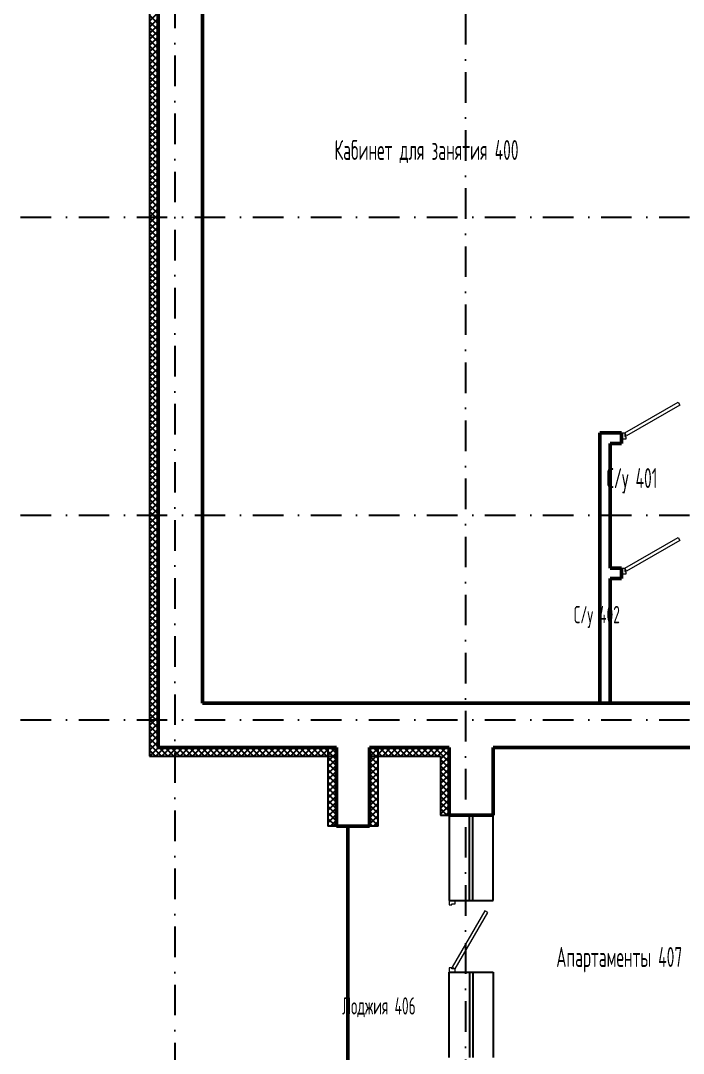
# Model space of a CAD drawing. Extents: x -1560602 to 321118, y -2308202 to -430103.
# Drawn here: x -1505306 to -1497651, y -2257165 to -2245244 of the extents above; entities that cross this region are included whole.
import ezdxf
from ezdxf.enums import TextEntityAlignment as Align

# ---------------------------------------------------------------- set-up
doc = ezdxf.new("R2010")
doc.units = 0
doc.header["$MEASUREMENT"] = 0
doc.linetypes.add('Dot & Dashed', pattern=[670.277762, 352.777767, -176.388884, 0, -141.111112])
doc.linetypes.add('Штрихпунктирная', pattern=[0.670278, 0.352778, -0.176389, 0, -0.141111])
doc.layers.add('Двери', color=4, linetype='CONTINUOUS', lineweight=15)
doc.layers.add('стены', color=5, linetype='CONTINUOUS', lineweight=50)
for name, color, linetype in [('Оси', 253, 'Dot & Dashed'), ('отделка', 240, 'CONTINUOUS'), ('Текст', 7, 'CONTINUOUS'), ('Утеплитель', 6, 'CONTINUOUS')]:
    doc.layers.add(name, color=color, linetype=linetype)
doc.styles.get("Standard").update_dxf_attribs({"font": 'spds.shx', "width": 0.7, "height": 250})

msp = doc.modelspace()

# ---------------------------------------------------------------- linework, layer by layer
at = {"layer": 'Двери', "color": 0, "linetype": 'Continuous'}
for p, q in [((-1498325.7, -2250003.9), (-1497710.9, -2249648.9)), ((-1497710.9, -2249648.9), (-1497690.9, -2249683.5)), ((-1497690.9, -2249683.5), (-1498305.7, -2250038.5)), ((-1498365.7, -2250003.9), (-1498325.7, -2250003.9)), ((-1498325.7, -2250003.9), (-1498325.7, -2250043.9)), ((-1498305.7, -2250038.5), (-1498325.7, -2250003.9)), ((-1498315.7, -2250073.9), (-1498365.7, -2250073.9)), ((-1498325.7, -2250043.9), (-1498315.7, -2250043.9)), ((-1498315.7, -2250043.9), (-1498315.7, -2250073.9)), ((-1498325.7, -2251563.9), (-1497710.9, -2251208.9)), ((-1497710.9, -2251208.9), (-1497690.9, -2251243.5)), ((-1497690.9, -2251243.5), (-1498305.7, -2251598.5)), ((-1498365.7, -2251563.9), (-1498325.7, -2251563.9)), ((-1498325.7, -2251563.9), (-1498325.7, -2251603.9)), ((-1498305.7, -2251598.5), (-1498325.7, -2251563.9)), ((-1498315.7, -2251633.9), (-1498365.7, -2251633.9)), ((-1498325.7, -2251603.9), (-1498315.7, -2251603.9)), ((-1498315.7, -2251603.9), (-1498315.7, -2251633.9)), ((-1500355.7, -2255398.9), (-1500355.7, -2255448.9)), ((-1500355.7, -2255448.9), (-1500325.7, -2255448.9)), ((-1500325.7, -2255448.9), (-1500325.7, -2255438.9)), ((-1500325.7, -2255438.9), (-1500285.7, -2255438.9)), ((-1500285.7, -2255438.9), (-1500285.7, -2255398.9)), ((-1499945.4, -2255519.4), (-1500320.4, -2256168.9)), ((-1500285.7, -2256188.9), (-1499910.7, -2255539.4)), ((-1499910.7, -2255539.4), (-1499945.4, -2255519.4)), ((-1500325.7, -2256178.9), (-1500355.7, -2256178.9)), ((-1500355.7, -2256178.9), (-1500355.7, -2256228.9)), ((-1500325.7, -2256188.9), (-1500325.7, -2256178.9)), ((-1500285.7, -2256188.9), (-1500325.7, -2256188.9)), ((-1500320.4, -2256168.9), (-1500285.7, -2256188.9)), ((-1500285.7, -2256228.9), (-1500285.7, -2256188.9))]:
    msp.add_line(p, q, dxfattribs=at)
at = {"layer": 'Оси', "color": 0, "linetype": 'Штрихпунктирная', "lineweight": -3, "ltscale": 1000}
for p, q in [((-1500165.7, -2238463.9), (-1500165.7, -2295548.9)), ((-1503525.7, -2240283.9), (-1503525.7, -2295575.6)), ((-1505305.6, -2247513.9), (-1478850.7, -2247513.9)), ((-1505305.6, -2250953.9), (-1478850.7, -2250953.9)), ((-1505305.6, -2253313.9), (-1478850.7, -2253313.9))]:
    msp.add_line(p, q, dxfattribs=at)
at = {"layer": 'отделка', "color": 0, "ltscale": 100}
for p, q in [((-1500355.7, -2254413.9), (-1500355.7, -2255398.9)), ((-1500120.7, -2255398.9), (-1500120.7, -2254413.9)), ((-1500080.7, -2255398.9), (-1500080.7, -2254413.9)), ((-1499845.7, -2255398.9), (-1499845.7, -2254413.9)), ((-1500355.7, -2255398.9), (-1499845.7, -2255398.9)), ((-1500355.7, -2257213.9), (-1500355.7, -2256228.9)), ((-1500355.7, -2256228.9), (-1499845.7, -2256228.9)), ((-1500120.7, -2256228.9), (-1500120.7, -2257213.9)), ((-1500080.7, -2256228.9), (-1500080.7, -2257213.9)), ((-1499845.7, -2256228.9), (-1499845.7, -2257213.9))]:
    msp.add_line(p, q, dxfattribs=at)
at = {"layer": 'стены', "color": 0, "linetype": 'Continuous'}
for p, q in [((-1503715.7, -2241093.9), (-1503715.7, -2253633.9)), ((-1503205.7, -2248833.9), (-1503205.7, -2245123.9)), ((-1503205.7, -2253123.9), (-1503205.7, -2248833.9)), ((-1501655.7, -2253123.9), (-1503205.7, -2253123.9)), ((-1500695.7, -2253123.9), (-1501655.7, -2253123.9)), ((-1499845.7, -2253123.9), (-1500695.7, -2253123.9)), ((-1497185.7, -2253123.9), (-1499845.7, -2253123.9)), ((-1503715.7, -2253633.9), (-1501655.7, -2253633.9)), ((-1501655.7, -2253633.9), (-1501655.7, -2254543.9)), ((-1501275.7, -2253633.9), (-1501275.7, -2254543.9)), ((-1501275.7, -2253633.9), (-1500355.7, -2253633.9)), ((-1500355.7, -2253633.9), (-1500355.7, -2254413.9)), ((-1499845.7, -2254413.9), (-1499845.7, -2253633.9)), ((-1500355.7, -2254413.9), (-1500285.7, -2254413.9)), ((-1500355.7, -2254413.9), (-1500285.7, -2254413.9)), ((-1500285.7, -2254413.9), (-1499845.7, -2254413.9)), ((-1501655.7, -2254543.9), (-1501275.7, -2254543.9))]:
    msp.add_line(p, q, dxfattribs=at)
at = {"layer": 'стены', "color": 0, "ltscale": 100}
for p, q in [((-1498365.7, -2250003.9), (-1498615.7, -2250003.9)), ((-1498615.7, -2250003.9), (-1498615.7, -2253123.9)), ((-1498365.7, -2250123.9), (-1498365.7, -2250003.9)), ((-1498495.7, -2251563.9), (-1498495.7, -2250123.9)), ((-1498495.7, -2250123.9), (-1498365.7, -2250123.9)), ((-1498365.7, -2251563.9), (-1498495.7, -2251563.9)), ((-1498365.7, -2251683.9), (-1498365.7, -2251563.9)), ((-1498495.7, -2253123.9), (-1498495.7, -2251683.9)), ((-1498495.7, -2251683.9), (-1498365.7, -2251683.9)), ((-1499845.7, -2253633.9), (-1496045.7, -2253633.9)), ((-1501525.7, -2254543.9), (-1501525.7, -2264213.9))]:
    msp.add_line(p, q, dxfattribs=at)
at = {"layer": 'Утеплитель', "color": 0, "linetype": 'Continuous'}
for p, q in [((-1503815.7, -2240993.9), (-1503815.7, -2253733.9)), ((-1503815.7, -2245249.5), (-1503715.7, -2245149.5)), ((-1503715.7, -2245281.2), (-1503815.7, -2245181.2)), ((-1503815.7, -2245320.2), (-1503715.7, -2245220.2)), ((-1503715.7, -2245352), (-1503815.7, -2245252)), ((-1503815.7, -2245391), (-1503715.7, -2245291)), ((-1503715.7, -2245422.7), (-1503815.7, -2245322.7)), ((-1503815.7, -2245461.7), (-1503715.7, -2245361.7)), ((-1503715.7, -2245493.4), (-1503815.7, -2245393.4)), ((-1503815.7, -2245532.4), (-1503715.7, -2245432.4)), ((-1503715.7, -2245564.1), (-1503815.7, -2245464.1)), ((-1503815.7, -2245603.1), (-1503715.7, -2245503.1)), ((-1503715.7, -2245634.8), (-1503815.7, -2245534.8)), ((-1503815.7, -2245673.8), (-1503715.7, -2245573.8)), ((-1503715.7, -2245705.5), (-1503815.7, -2245605.5)), ((-1503815.7, -2245744.5), (-1503715.7, -2245644.5)), ((-1503715.7, -2245776.2), (-1503815.7, -2245676.2)), ((-1503815.7, -2245815.2), (-1503715.7, -2245715.2)), ((-1503715.7, -2245846.9), (-1503815.7, -2245746.9)), ((-1503815.7, -2245885.9), (-1503715.7, -2245785.9)), ((-1503715.7, -2245917.6), (-1503815.7, -2245817.6)), ((-1503815.7, -2245956.6), (-1503715.7, -2245856.6)), ((-1503715.7, -2245988.4), (-1503815.7, -2245888.4)), ((-1503815.7, -2246027.4), (-1503715.7, -2245927.4)), ((-1503715.7, -2246059.1), (-1503815.7, -2245959.1)), ((-1503815.7, -2246098.1), (-1503715.7, -2245998.1)), ((-1503715.7, -2246129.8), (-1503815.7, -2246029.8)), ((-1503815.7, -2246168.8), (-1503715.7, -2246068.8)), ((-1503715.7, -2246200.5), (-1503815.7, -2246100.5)), ((-1503815.7, -2246239.5), (-1503715.7, -2246139.5)), ((-1503715.7, -2246271.2), (-1503815.7, -2246171.2)), ((-1503815.7, -2246310.2), (-1503715.7, -2246210.2)), ((-1503715.7, -2246341.9), (-1503815.7, -2246241.9)), ((-1503815.7, -2246380.9), (-1503715.7, -2246280.9)), ((-1503715.7, -2246412.6), (-1503815.7, -2246312.6)), ((-1503815.7, -2246451.6), (-1503715.7, -2246351.6)), ((-1503715.7, -2246483.3), (-1503815.7, -2246383.3)), ((-1503815.7, -2246522.3), (-1503715.7, -2246422.3)), ((-1503715.7, -2246554), (-1503815.7, -2246454)), ((-1503815.7, -2246593), (-1503715.7, -2246493)), ((-1503715.7, -2246624.7), (-1503815.7, -2246524.7)), ((-1503815.7, -2246663.8), (-1503715.7, -2246563.8)), ((-1503715.7, -2246695.5), (-1503815.7, -2246595.5)), ((-1503815.7, -2246734.5), (-1503715.7, -2246634.5)), ((-1503715.7, -2246766.2), (-1503815.7, -2246666.2)), ((-1503815.7, -2246805.2), (-1503715.7, -2246705.2)), ((-1503715.7, -2246836.9), (-1503815.7, -2246736.9)), ((-1503815.7, -2246875.9), (-1503715.7, -2246775.9)), ((-1503715.7, -2246907.6), (-1503815.7, -2246807.6)), ((-1503815.7, -2246946.6), (-1503715.7, -2246846.6)), ((-1503715.7, -2246978.3), (-1503815.7, -2246878.3)), ((-1503815.7, -2247017.3), (-1503715.7, -2246917.3)), ((-1503715.7, -2247049), (-1503815.7, -2246949)), ((-1503815.7, -2247088), (-1503715.7, -2246988)), ((-1503715.7, -2247119.7), (-1503815.7, -2247019.7)), ((-1503815.7, -2247158.7), (-1503715.7, -2247058.7)), ((-1503715.7, -2247190.4), (-1503815.7, -2247090.4)), ((-1503815.7, -2247229.4), (-1503715.7, -2247129.4)), ((-1503715.7, -2247261.1), (-1503815.7, -2247161.1)), ((-1503815.7, -2247300.1), (-1503715.7, -2247200.1)), ((-1503715.7, -2247331.9), (-1503815.7, -2247231.9)), ((-1503815.7, -2247370.9), (-1503715.7, -2247270.9)), ((-1503715.7, -2247402.6), (-1503815.7, -2247302.6)), ((-1503815.7, -2247441.6), (-1503715.7, -2247341.6)), ((-1503715.7, -2247473.3), (-1503815.7, -2247373.3)), ((-1503815.7, -2247512.3), (-1503715.7, -2247412.3)), ((-1503715.7, -2247544), (-1503815.7, -2247444)), ((-1503815.7, -2247583), (-1503715.7, -2247483)), ((-1503715.7, -2247614.7), (-1503815.7, -2247514.7)), ((-1503815.7, -2247653.7), (-1503715.7, -2247553.7)), ((-1503715.7, -2247685.4), (-1503815.7, -2247585.4)), ((-1503815.7, -2247724.4), (-1503715.7, -2247624.4)), ((-1503715.7, -2247756.1), (-1503815.7, -2247656.1)), ((-1503815.7, -2247795.1), (-1503715.7, -2247695.1)), ((-1503715.7, -2247826.8), (-1503815.7, -2247726.8)), ((-1503815.7, -2247865.8), (-1503715.7, -2247765.8)), ((-1503715.7, -2247897.5), (-1503815.7, -2247797.5)), ((-1503815.7, -2247936.5), (-1503715.7, -2247836.5)), ((-1503715.7, -2247968.2), (-1503815.7, -2247868.2)), ((-1503815.7, -2248007.3), (-1503715.7, -2247907.3)), ((-1503715.7, -2248039), (-1503815.7, -2247939)), ((-1503815.7, -2248078), (-1503715.7, -2247978)), ((-1503715.7, -2248109.7), (-1503815.7, -2248009.7)), ((-1503815.7, -2248148.7), (-1503715.7, -2248048.7)), ((-1503715.7, -2248180.4), (-1503815.7, -2248080.4)), ((-1503815.7, -2248219.4), (-1503715.7, -2248119.4)), ((-1503715.7, -2248251.1), (-1503815.7, -2248151.1)), ((-1503815.7, -2248290.1), (-1503715.7, -2248190.1)), ((-1503715.7, -2248321.8), (-1503815.7, -2248221.8)), ((-1503815.7, -2248360.8), (-1503715.7, -2248260.8)), ((-1503715.7, -2248392.5), (-1503815.7, -2248292.5)), ((-1503815.7, -2248431.5), (-1503715.7, -2248331.5)), ((-1503715.7, -2248463.2), (-1503815.7, -2248363.2)), ((-1503815.7, -2248502.2), (-1503715.7, -2248402.2)), ((-1503715.7, -2248533.9), (-1503815.7, -2248433.9)), ((-1503815.7, -2248572.9), (-1503715.7, -2248472.9)), ((-1503715.7, -2248604.6), (-1503815.7, -2248504.6)), ((-1503815.7, -2248643.6), (-1503715.7, -2248543.6)), ((-1503715.7, -2248675.4), (-1503815.7, -2248575.4)), ((-1503815.7, -2248714.4), (-1503715.7, -2248614.4)), ((-1503715.7, -2248746.1), (-1503815.7, -2248646.1)), ((-1503815.7, -2248785.1), (-1503715.7, -2248685.1)), ((-1503715.7, -2248816.8), (-1503815.7, -2248716.8)), ((-1503815.7, -2248855.8), (-1503715.7, -2248755.8)), ((-1503715.7, -2248887.5), (-1503815.7, -2248787.5)), ((-1503815.7, -2248926.5), (-1503715.7, -2248826.5)), ((-1503715.7, -2248958.2), (-1503815.7, -2248858.2)), ((-1503815.7, -2248997.2), (-1503715.7, -2248897.2)), ((-1503715.7, -2249028.9), (-1503815.7, -2248928.9)), ((-1503815.7, -2249067.9), (-1503715.7, -2248967.9)), ((-1503715.7, -2249099.6), (-1503815.7, -2248999.6)), ((-1503815.7, -2249138.6), (-1503715.7, -2249038.6)), ((-1503715.7, -2249170.3), (-1503815.7, -2249070.3)), ((-1503815.7, -2249209.3), (-1503715.7, -2249109.3)), ((-1503715.7, -2249241), (-1503815.7, -2249141)), ((-1503815.7, -2249280), (-1503715.7, -2249180)), ((-1503715.7, -2249311.8), (-1503815.7, -2249211.8)), ((-1503815.7, -2249350.8), (-1503715.7, -2249250.8)), ((-1503715.7, -2249382.5), (-1503815.7, -2249282.5)), ((-1503815.7, -2249421.5), (-1503715.7, -2249321.5)), ((-1503715.7, -2249453.2), (-1503815.7, -2249353.2)), ((-1503815.7, -2249492.2), (-1503715.7, -2249392.2)), ((-1503715.7, -2249523.9), (-1503815.7, -2249423.9)), ((-1503815.7, -2249562.9), (-1503715.7, -2249462.9)), ((-1503715.7, -2249594.6), (-1503815.7, -2249494.6)), ((-1503815.7, -2249633.6), (-1503715.7, -2249533.6)), ((-1503715.7, -2249665.3), (-1503815.7, -2249565.3)), ((-1503815.7, -2249704.3), (-1503715.7, -2249604.3)), ((-1503715.7, -2249736), (-1503815.7, -2249636)), ((-1503815.7, -2249775), (-1503715.7, -2249675)), ((-1503715.7, -2249806.7), (-1503815.7, -2249706.7)), ((-1503815.7, -2249845.7), (-1503715.7, -2249745.7)), ((-1503715.7, -2249877.4), (-1503815.7, -2249777.4)), ((-1503815.7, -2249916.4), (-1503715.7, -2249816.4)), ((-1503715.7, -2249948.1), (-1503815.7, -2249848.1)), ((-1503815.7, -2249987.2), (-1503715.7, -2249887.2)), ((-1503715.7, -2250018.9), (-1503815.7, -2249918.9)), ((-1503815.7, -2250057.9), (-1503715.7, -2249957.9)), ((-1503715.7, -2250089.6), (-1503815.7, -2249989.6)), ((-1503815.7, -2250128.6), (-1503715.7, -2250028.6)), ((-1503715.7, -2250160.3), (-1503815.7, -2250060.3)), ((-1503815.7, -2250199.3), (-1503715.7, -2250099.3)), ((-1503715.7, -2250231), (-1503815.7, -2250131)), ((-1503815.7, -2250270), (-1503715.7, -2250170)), ((-1503715.7, -2250301.7), (-1503815.7, -2250201.7)), ((-1503815.7, -2250340.7), (-1503715.7, -2250240.7)), ((-1503715.7, -2250372.4), (-1503815.7, -2250272.4)), ((-1503815.7, -2250411.4), (-1503715.7, -2250311.4)), ((-1503715.7, -2250443.1), (-1503815.7, -2250343.1)), ((-1503815.7, -2250482.1), (-1503715.7, -2250382.1)), ((-1503715.7, -2250513.8), (-1503815.7, -2250413.8)), ((-1503815.7, -2250552.8), (-1503715.7, -2250452.8)), ((-1503715.7, -2250584.5), (-1503815.7, -2250484.5)), ((-1503815.7, -2250623.5), (-1503715.7, -2250523.5)), ((-1503715.7, -2250655.3), (-1503815.7, -2250555.3)), ((-1503815.7, -2250694.3), (-1503715.7, -2250594.3)), ((-1503715.7, -2250726), (-1503815.7, -2250626)), ((-1503815.7, -2250765), (-1503715.7, -2250665)), ((-1503715.7, -2250796.7), (-1503815.7, -2250696.7)), ((-1503815.7, -2250835.7), (-1503715.7, -2250735.7)), ((-1503715.7, -2250867.4), (-1503815.7, -2250767.4)), ((-1503815.7, -2250906.4), (-1503715.7, -2250806.4)), ((-1503715.7, -2250938.1), (-1503815.7, -2250838.1)), ((-1503815.7, -2250977.1), (-1503715.7, -2250877.1)), ((-1503715.7, -2251008.8), (-1503815.7, -2250908.8)), ((-1503815.7, -2251047.8), (-1503715.7, -2250947.8)), ((-1503715.7, -2251079.5), (-1503815.7, -2250979.5)), ((-1503815.7, -2251118.5), (-1503715.7, -2251018.5)), ((-1503715.7, -2251150.2), (-1503815.7, -2251050.2)), ((-1503815.7, -2251189.2), (-1503715.7, -2251089.2)), ((-1503715.7, -2251220.9), (-1503815.7, -2251120.9)), ((-1503815.7, -2251259.9), (-1503715.7, -2251159.9)), ((-1503715.7, -2251291.7), (-1503815.7, -2251191.7)), ((-1503815.7, -2251330.7), (-1503715.7, -2251230.7)), ((-1503715.7, -2251362.4), (-1503815.7, -2251262.4)), ((-1503815.7, -2251401.4), (-1503715.7, -2251301.4)), ((-1503715.7, -2251433.1), (-1503815.7, -2251333.1)), ((-1503815.7, -2251472.1), (-1503715.7, -2251372.1)), ((-1503715.7, -2251503.8), (-1503815.7, -2251403.8)), ((-1503815.7, -2251542.8), (-1503715.7, -2251442.8)), ((-1503715.7, -2251574.5), (-1503815.7, -2251474.5)), ((-1503815.7, -2251613.5), (-1503715.7, -2251513.5)), ((-1503715.7, -2251645.2), (-1503815.7, -2251545.2)), ((-1503815.7, -2251684.2), (-1503715.7, -2251584.2)), ((-1503715.7, -2251715.9), (-1503815.7, -2251615.9)), ((-1503815.7, -2251754.9), (-1503715.7, -2251654.9)), ((-1503715.7, -2251786.6), (-1503815.7, -2251686.6)), ((-1503815.7, -2251825.6), (-1503715.7, -2251725.6)), ((-1503715.7, -2251857.3), (-1503815.7, -2251757.3)), ((-1503815.7, -2251896.3), (-1503715.7, -2251796.3)), ((-1503715.7, -2251928), (-1503815.7, -2251828)), ((-1503815.7, -2251967.1), (-1503715.7, -2251867.1)), ((-1503715.7, -2251998.8), (-1503815.7, -2251898.8)), ((-1503815.7, -2252037.8), (-1503715.7, -2251937.8)), ((-1503715.7, -2252069.5), (-1503815.7, -2251969.5)), ((-1503815.7, -2252108.5), (-1503715.7, -2252008.5)), ((-1503715.7, -2252140.2), (-1503815.7, -2252040.2)), ((-1503815.7, -2252179.2), (-1503715.7, -2252079.2)), ((-1503715.7, -2252210.9), (-1503815.7, -2252110.9)), ((-1503815.7, -2252249.9), (-1503715.7, -2252149.9)), ((-1503715.7, -2252281.6), (-1503815.7, -2252181.6)), ((-1503815.7, -2252320.6), (-1503715.7, -2252220.6)), ((-1503715.7, -2252352.3), (-1503815.7, -2252252.3)), ((-1503815.7, -2252391.3), (-1503715.7, -2252291.3)), ((-1503715.7, -2252423), (-1503815.7, -2252323)), ((-1503815.7, -2252462), (-1503715.7, -2252362)), ((-1503715.7, -2252493.7), (-1503815.7, -2252393.7)), ((-1503815.7, -2252532.7), (-1503715.7, -2252432.7)), ((-1503715.7, -2252564.4), (-1503815.7, -2252464.4)), ((-1503815.7, -2252603.4), (-1503715.7, -2252503.4)), ((-1503715.7, -2252635.2), (-1503815.7, -2252535.2)), ((-1503815.7, -2252674.2), (-1503715.7, -2252574.2)), ((-1503715.7, -2252705.9), (-1503815.7, -2252605.9)), ((-1503815.7, -2252744.9), (-1503715.7, -2252644.9)), ((-1503715.7, -2252776.6), (-1503815.7, -2252676.6)), ((-1503815.7, -2252815.6), (-1503715.7, -2252715.6)), ((-1503715.7, -2252847.3), (-1503815.7, -2252747.3)), ((-1503815.7, -2252886.3), (-1503715.7, -2252786.3)), ((-1503715.7, -2252918), (-1503815.7, -2252818)), ((-1503815.7, -2252957), (-1503715.7, -2252857)), ((-1503715.7, -2252988.7), (-1503815.7, -2252888.7)), ((-1503815.7, -2253027.7), (-1503715.7, -2252927.7)), ((-1503715.7, -2253059.4), (-1503815.7, -2252959.4)), ((-1503815.7, -2253098.4), (-1503715.7, -2252998.4)), ((-1503715.7, -2253130.1), (-1503815.7, -2253030.1)), ((-1503815.7, -2253169.1), (-1503715.7, -2253069.1)), ((-1503715.7, -2253200.8), (-1503815.7, -2253100.8)), ((-1503815.7, -2253239.8), (-1503715.7, -2253139.8)), ((-1503715.7, -2253271.6), (-1503815.7, -2253171.6)), ((-1503815.7, -2253310.6), (-1503715.7, -2253210.6)), ((-1503715.7, -2253342.3), (-1503815.7, -2253242.3)), ((-1503815.7, -2253381.3), (-1503715.7, -2253281.3)), ((-1503715.7, -2253413), (-1503815.7, -2253313)), ((-1503815.7, -2253452), (-1503715.7, -2253352)), ((-1503715.7, -2253483.7), (-1503815.7, -2253383.7)), ((-1503815.7, -2253522.7), (-1503715.7, -2253422.7)), ((-1503715.7, -2253554.4), (-1503815.7, -2253454.4)), ((-1503815.7, -2253593.4), (-1503715.7, -2253493.4)), ((-1503715.7, -2253625.1), (-1503815.7, -2253525.1)), ((-1503815.7, -2253664.1), (-1503715.7, -2253564.1)), ((-1503746.7, -2253664.9), (-1503815.7, -2253595.8)), ((-1503782.1, -2253700.2), (-1503815.7, -2253666.5)), ((-1503814.8, -2253733.9), (-1503714.8, -2253633.9)), ((-1503748.4, -2253733.9), (-1503782.1, -2253700.2)), ((-1503677.7, -2253733.9), (-1503746.7, -2253664.9)), ((-1503744.1, -2253733.9), (-1503644.1, -2253633.9)), ((-1503606.9, -2253733.9), (-1503706.9, -2253633.9)), ((-1503673.4, -2253733.9), (-1503573.4, -2253633.9)), ((-1503536.2, -2253733.9), (-1503636.2, -2253633.9)), ((-1503602.7, -2253733.9), (-1503502.7, -2253633.9)), ((-1503465.5, -2253733.9), (-1503565.5, -2253633.9)), ((-1503532, -2253733.9), (-1503432, -2253633.9)), ((-1503394.8, -2253733.9), (-1503494.8, -2253633.9)), ((-1503461.3, -2253733.9), (-1503361.3, -2253633.9)), ((-1503324.1, -2253733.9), (-1503424.1, -2253633.9)), ((-1503390.6, -2253733.9), (-1503290.6, -2253633.9)), ((-1503253.4, -2253733.9), (-1503353.4, -2253633.9)), ((-1503319.9, -2253733.9), (-1503219.9, -2253633.9)), ((-1503182.7, -2253733.9), (-1503282.7, -2253633.9)), ((-1503249.1, -2253733.9), (-1503149.1, -2253633.9)), ((-1503112, -2253733.9), (-1503212, -2253633.9)), ((-1503178.4, -2253733.9), (-1503078.4, -2253633.9)), ((-1503041.3, -2253733.9), (-1503141.3, -2253633.9)), ((-1503107.7, -2253733.9), (-1503007.7, -2253633.9)), ((-1502970.5, -2253733.9), (-1503070.5, -2253633.9)), ((-1503037, -2253733.9), (-1502937, -2253633.9)), ((-1502899.8, -2253733.9), (-1502999.8, -2253633.9)), ((-1502966.3, -2253733.9), (-1502866.3, -2253633.9)), ((-1502829.1, -2253733.9), (-1502929.1, -2253633.9)), ((-1502895.6, -2253733.9), (-1502795.6, -2253633.9)), ((-1502758.4, -2253733.9), (-1502858.4, -2253633.9)), ((-1502824.9, -2253733.9), (-1502724.9, -2253633.9)), ((-1502687.7, -2253733.9), (-1502787.7, -2253633.9)), ((-1502754.2, -2253733.9), (-1502654.2, -2253633.9)), ((-1502617, -2253733.9), (-1502717, -2253633.9)), ((-1502683.5, -2253733.9), (-1502583.5, -2253633.9)), ((-1502546.3, -2253733.9), (-1502646.3, -2253633.9)), ((-1502612.7, -2253733.9), (-1502512.7, -2253633.9)), ((-1502475.6, -2253733.9), (-1502575.6, -2253633.9)), ((-1502542, -2253733.9), (-1502442, -2253633.9)), ((-1502404.9, -2253733.9), (-1502504.9, -2253633.9)), ((-1502471.3, -2253733.9), (-1502371.3, -2253633.9)), ((-1502334.2, -2253733.9), (-1502434.2, -2253633.9)), ((-1502400.6, -2253733.9), (-1502300.6, -2253633.9)), ((-1502263.4, -2253733.9), (-1502363.4, -2253633.9)), ((-1502329.9, -2253733.9), (-1502229.9, -2253633.9)), ((-1502192.7, -2253733.9), (-1502292.7, -2253633.9)), ((-1502259.2, -2253733.9), (-1502159.2, -2253633.9)), ((-1502122, -2253733.9), (-1502222, -2253633.9)), ((-1502188.5, -2253733.9), (-1502088.5, -2253633.9)), ((-1502051.3, -2253733.9), (-1502151.3, -2253633.9)), ((-1502117.8, -2253733.9), (-1502017.8, -2253633.9)), ((-1501980.6, -2253733.9), (-1502080.6, -2253633.9)), ((-1502047.1, -2253733.9), (-1501947.1, -2253633.9)), ((-1501909.9, -2253733.9), (-1502009.9, -2253633.9)), ((-1501976.3, -2253733.9), (-1501876.3, -2253633.9)), ((-1501839.2, -2253733.9), (-1501939.2, -2253633.9)), ((-1501905.6, -2253733.9), (-1501805.6, -2253633.9)), ((-1501768.5, -2253733.9), (-1501868.5, -2253633.9)), ((-1501834.9, -2253733.9), (-1501734.9, -2253633.9)), ((-1501697.8, -2253733.9), (-1501797.8, -2253633.9)), ((-1501764.2, -2253733.9), (-1501664.2, -2253633.9)), ((-1501755.7, -2253633.9), (-1501755.7, -2254543.9)), ((-1501755.7, -2253654.7), (-1501734.9, -2253633.9)), ((-1501755.7, -2253725.4), (-1501664.2, -2253633.9)), ((-1501655.7, -2253775.9), (-1501755.7, -2253675.9)), ((-1501755.7, -2253796.1), (-1501655.7, -2253696.1)), ((-1501655.7, -2253705.2), (-1501727, -2253633.9)), ((-1501655.7, -2253705.2), (-1501727, -2253633.9)), ((-1501693.5, -2253733.9), (-1501655.7, -2253696.1)), ((-1501655.7, -2253634.5), (-1501656.3, -2253633.9)), ((-1501655.7, -2253634.5), (-1501656.3, -2253633.9)), ((-1501275.7, -2253669.7), (-1501240, -2253633.9)), ((-1501275.7, -2253669.7), (-1501240, -2253633.9)), ((-1501275.7, -2253740.4), (-1501175.7, -2253640.4)), ((-1501202.8, -2253733.9), (-1501275.7, -2253660.9)), ((-1501175.7, -2253760.9), (-1501275.7, -2253660.9)), ((-1501275.7, -2253811.1), (-1501175.7, -2253711.1)), ((-1501269.2, -2253733.9), (-1501169.2, -2253633.9)), ((-1501132.1, -2253733.9), (-1501232.1, -2253633.9)), ((-1501175.7, -2253690.2), (-1501232.1, -2253633.9)), ((-1501198.5, -2253733.9), (-1501098.5, -2253633.9)), ((-1501175.7, -2254543.9), (-1501175.7, -2253633.9)), ((-1501061.4, -2253733.9), (-1501161.4, -2253633.9)), ((-1501127.8, -2253733.9), (-1501027.8, -2253633.9)), ((-1500990.6, -2253733.9), (-1501090.6, -2253633.9)), ((-1501057.1, -2253733.9), (-1500957.1, -2253633.9)), ((-1500919.9, -2253733.9), (-1501019.9, -2253633.9)), ((-1500986.4, -2253733.9), (-1500886.4, -2253633.9)), ((-1500849.2, -2253733.9), (-1500949.2, -2253633.9)), ((-1500915.7, -2253733.9), (-1500815.7, -2253633.9)), ((-1500778.5, -2253733.9), (-1500878.5, -2253633.9)), ((-1500845, -2253733.9), (-1500745, -2253633.9)), ((-1500707.8, -2253733.9), (-1500807.8, -2253633.9)), ((-1500774.3, -2253733.9), (-1500674.3, -2253633.9)), ((-1500637.1, -2253733.9), (-1500737.1, -2253633.9)), ((-1500703.6, -2253733.9), (-1500603.6, -2253633.9)), ((-1500566.4, -2253733.9), (-1500666.4, -2253633.9)), ((-1500632.8, -2253733.9), (-1500532.8, -2253633.9)), ((-1500495.7, -2253733.9), (-1500595.7, -2253633.9)), ((-1500562.1, -2253733.9), (-1500462.1, -2253633.9)), ((-1500440.4, -2253718.5), (-1500525, -2253633.9)), ((-1500491.4, -2253733.9), (-1500391.4, -2253633.9)), ((-1500455.7, -2253768.9), (-1500355.7, -2253668.9)), ((-1500405, -2253683.2), (-1500454.3, -2253633.9)), ((-1500355.7, -2253732.4), (-1500405, -2253683.2)), ((-1500369.6, -2253647.8), (-1500383.5, -2253633.9)), ((-1500355.7, -2253661.7), (-1500369.6, -2253647.8)), ((-1503815.7, -2253733.9), (-1501655.7, -2253733.9)), ((-1501655.7, -2253846.6), (-1501755.7, -2253746.6)), ((-1501755.7, -2253866.8), (-1501655.7, -2253766.8)), ((-1501655.7, -2253917.3), (-1501755.7, -2253817.3)), ((-1501273.5, -2253733.9), (-1501275.7, -2253731.7)), ((-1501175.7, -2253831.7), (-1501275.7, -2253731.7)), ((-1501275.7, -2253733.9), (-1500455.7, -2253733.9)), ((-1501275.7, -2253881.8), (-1501175.7, -2253781.8)), ((-1501175.7, -2253902.4), (-1501275.7, -2253802.4)), ((-1500455.7, -2253733.9), (-1500455.7, -2254413.9)), ((-1500455.7, -2253839.6), (-1500355.7, -2253739.6)), ((-1500355.7, -2253873.8), (-1500455.7, -2253773.8)), ((-1500455.7, -2253910.4), (-1500355.7, -2253810.4)), ((-1500355.7, -2253803.1), (-1500440.4, -2253718.5)), ((-1501755.7, -2253937.6), (-1501655.7, -2253837.6)), ((-1501655.7, -2253988), (-1501755.7, -2253888)), ((-1501755.7, -2254008.3), (-1501655.7, -2253908.3)), ((-1501275.7, -2253952.5), (-1501175.7, -2253852.5)), ((-1501175.7, -2253973.1), (-1501275.7, -2253873.1)), ((-1501275.7, -2254023.2), (-1501175.7, -2253923.2)), ((-1501175.7, -2254043.8), (-1501275.7, -2253943.8)), ((-1500355.7, -2253944.5), (-1500455.7, -2253844.5)), ((-1500455.7, -2253981.1), (-1500355.7, -2253881.1)), ((-1500355.7, -2254015.3), (-1500455.7, -2253915.3)), ((-1500455.7, -2254051.8), (-1500355.7, -2253951.8)), ((-1501655.7, -2254058.8), (-1501755.7, -2253958.8)), ((-1501755.7, -2254079), (-1501655.7, -2253979)), ((-1501655.7, -2254129.5), (-1501755.7, -2254029.5)), ((-1501755.7, -2254149.7), (-1501655.7, -2254049.7)), ((-1501275.7, -2254094), (-1501175.7, -2253994)), ((-1501175.7, -2254114.5), (-1501275.7, -2254014.5)), ((-1501275.7, -2254164.7), (-1501175.7, -2254064.7)), ((-1500355.7, -2254086), (-1500455.7, -2253986)), ((-1500455.7, -2254122.5), (-1500355.7, -2254022.5)), ((-1500355.7, -2254156.7), (-1500455.7, -2254056.7)), ((-1501655.7, -2254200.2), (-1501755.7, -2254100.2)), ((-1501755.7, -2254220.4), (-1501655.7, -2254120.4)), ((-1501655.7, -2254270.9), (-1501755.7, -2254170.9)), ((-1501755.7, -2254291.1), (-1501655.7, -2254191.1)), ((-1501175.7, -2254185.2), (-1501275.7, -2254085.2)), ((-1501275.7, -2254235.4), (-1501175.7, -2254135.4)), ((-1501175.7, -2254255.9), (-1501275.7, -2254155.9)), ((-1500455.7, -2254193.2), (-1500355.7, -2254093.2)), ((-1500355.7, -2254227.4), (-1500455.7, -2254127.4)), ((-1500455.7, -2254263.9), (-1500355.7, -2254163.9)), ((-1501655.7, -2254341.6), (-1501755.7, -2254241.6)), ((-1501755.7, -2254361.8), (-1501655.7, -2254261.8)), ((-1501275.7, -2254306.1), (-1501175.7, -2254206.1)), ((-1501175.7, -2254326.6), (-1501275.7, -2254226.6)), ((-1501275.7, -2254376.8), (-1501175.7, -2254276.8)), ((-1501175.7, -2254397.3), (-1501275.7, -2254297.3)), ((-1500355.7, -2254298.1), (-1500455.7, -2254198.1)), ((-1500455.7, -2254334.6), (-1500355.7, -2254234.6)), ((-1500355.7, -2254368.8), (-1500455.7, -2254268.8)), ((-1500455.7, -2254405.3), (-1500355.7, -2254305.3)), ((-1501655.7, -2254412.3), (-1501755.7, -2254312.3)), ((-1501755.7, -2254432.5), (-1501655.7, -2254332.5)), ((-1501655.7, -2254483), (-1501755.7, -2254383)), ((-1501755.7, -2254503.2), (-1501655.7, -2254403.2)), ((-1501275.7, -2254447.5), (-1501175.7, -2254347.5)), ((-1501175.7, -2254468), (-1501275.7, -2254368)), ((-1501275.7, -2254518.2), (-1501175.7, -2254418.2)), ((-1500381.4, -2254413.9), (-1500455.7, -2254339.5)), ((-1500452.1, -2254413.9), (-1500455.7, -2254410.2)), ((-1500455.7, -2254413.9), (-1500355.7, -2254413.9)), ((-1500393.6, -2254413.9), (-1500355.7, -2254376)), ((-1501665.6, -2254543.9), (-1501755.7, -2254453.7)), ((-1501736.3, -2254543.9), (-1501755.7, -2254524.4)), ((-1501725.7, -2254543.9), (-1501655.7, -2254474)), ((-1501175.7, -2254538.8), (-1501275.7, -2254438.8)), ((-1501241.3, -2254543.9), (-1501275.7, -2254509.5)), ((-1501230.7, -2254543.9), (-1501175.7, -2254488.9))]:
    msp.add_line(p, q, dxfattribs=at)
at = {"layer": 'Утеплитель', "color": 0, "ltscale": 100}
for p, q in [((-1501655.7, -2254543.9), (-1501755.7, -2254543.9)), ((-1501175.7, -2254543.9), (-1501275.7, -2254543.9))]:
    msp.add_line(p, q, dxfattribs=at)

# ---------------------------------------------------------------- texts
at = {"layer": 'Текст', "color": 0, "linetype": 'Continuous', "width": 0.7}
for s, height, p in [('Кабинет для занятия 400', 230, (-1501680.2, -2246851.8)), ('С/у 401', 230, (-1498539.7, -2250639.4)), ('Апартаменты 407', 230, (-1499118.4, -2256167.8)), ('Лоджия 406', 200, (-1501591.8, -2256717.3))]:
    msp.add_text(s, height=height, dxfattribs=at).set_placement(p)
at = {"layer": 'Текст', "width": 0.7}
msp.add_text('С/у 402', height=200, dxfattribs=at).set_placement((-1498650, -2252200), align=Align.CENTER)

doc.saveas('drawing.dxf')
